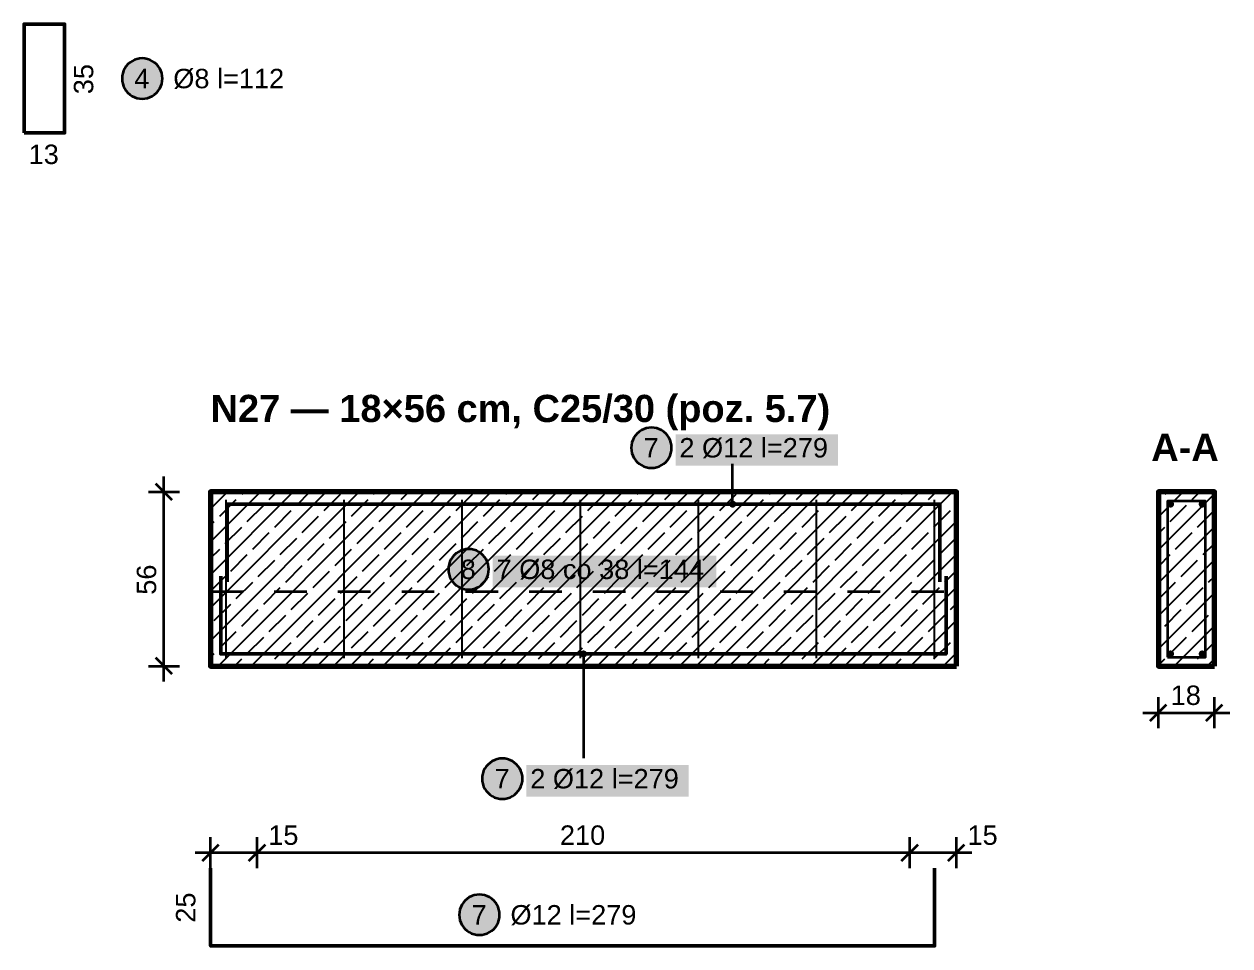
# Model space of a CAD drawing. Header units: metres. Extents: x 0.1 to 9.5, y -11.1 to -0.1.
# Drawn here: x 4.93 to 8.81, y -5.74 to -2.775 of the extents above; entities that cross this region are included whole.
import ezdxf

# ---------------------------------------------------------------- set-up
doc = ezdxf.new("R2010")
doc.units = ezdxf.units.M
doc.linetypes.add('KRESKOWA', pattern=[5.25, 4.2, -1.05])
for name, color, linetype, lineweight in [('A-KRESKOWANIE', 8, 'Continuous', 18), ('A-MASKA', 7, 'Continuous', 18), ('A-OPISY', 2, 'Continuous', 25), ('K-KONSTR', 7, 'Continuous', 50), ('K-WYMIARY', 1, 'Continuous', 25), ('K-ZBROJENIE', 1, 'Continuous', 100), ('K-ZBROJENIE-OPIS', 2, 'Continuous', 25)]:
    doc.layers.add(name, color=color, linetype=linetype, lineweight=lineweight)
doc.styles.add('PL_ARIAL', font='arial.ttf')
doc.styles.add('PL_ARIAL_B', font='arialbd.ttf')

msp = doc.modelspace()

# ---------------------------------------------------------------- hatches: boundary and pattern name
at = {"layer": 'A-MASKA', "true_color": 0xffffff}
for points in [[(7.0262, -4.1952), (7.5488, -4.1952), (7.5488, -4.094), (7.0262, -4.094)], [(6.4378, -4.5862), (7.1572, -4.5862), (7.1572, -4.485), (6.4378, -4.485)], [(6.5462, -5.2597), (7.0688, -5.2597), (7.0688, -5.1585), (6.5462, -5.1585)]]:
    msp.add_hatch(color=7, dxfattribs=at).paths.add_polyline_path(points)
at = {"layer": 'K-ZBROJENIE', "true_color": 0x000000}
for points in [[(8.6303, -4.319), (8.6302, -4.3201), (8.63, -4.3212), (8.6298, -4.3223), (8.6294, -4.3233), (8.6289, -4.3243), (8.6284, -4.3253), (8.6277, -4.3261), (8.627, -4.327), (8.6261, -4.3277), (8.6253, -4.3284), (8.6243, -4.3289), (8.6233, -4.3294), (8.6223, -4.3298), (8.6212, -4.33), (8.6201, -4.3302), (8.619, -4.3303), (8.6179, -4.3302), (8.6168, -4.33), (8.6157, -4.3298), (8.6147, -4.3294), (8.6137, -4.3289), (8.6127, -4.3284), (8.6119, -4.3277), (8.611, -4.327), (8.6103, -4.3261), (8.6096, -4.3253), (8.6091, -4.3243), (8.6086, -4.3233), (8.6082, -4.3223), (8.608, -4.3212), (8.6078, -4.3201), (8.6078, -4.319), (8.6078, -4.3179), (8.608, -4.3168), (8.6082, -4.3157), (8.6086, -4.3147), (8.6091, -4.3137), (8.6096, -4.3127), (8.6103, -4.3119), (8.611, -4.311), (8.6119, -4.3103), (8.6127, -4.3096), (8.6137, -4.3091), (8.6147, -4.3086), (8.6157, -4.3082), (8.6168, -4.308), (8.6179, -4.3078), (8.619, -4.3077), (8.6201, -4.3078), (8.6212, -4.308), (8.6223, -4.3082), (8.6233, -4.3086), (8.6243, -4.3091), (8.6253, -4.3096), (8.6261, -4.3103), (8.627, -4.311), (8.6277, -4.3119), (8.6284, -4.3127), (8.6289, -4.3137), (8.6294, -4.3147), (8.6298, -4.3157), (8.63, -4.3168), (8.6302, -4.3179)], [(8.7323, -4.319), (8.7322, -4.3201), (8.732, -4.3212), (8.7318, -4.3223), (8.7314, -4.3233), (8.7309, -4.3243), (8.7304, -4.3253), (8.7297, -4.3261), (8.729, -4.327), (8.7281, -4.3277), (8.7273, -4.3284), (8.7263, -4.3289), (8.7253, -4.3294), (8.7243, -4.3298), (8.7232, -4.33), (8.7221, -4.3302), (8.721, -4.3303), (8.7199, -4.3302), (8.7188, -4.33), (8.7177, -4.3298), (8.7167, -4.3294), (8.7157, -4.3289), (8.7147, -4.3284), (8.7139, -4.3277), (8.713, -4.327), (8.7123, -4.3261), (8.7116, -4.3253), (8.7111, -4.3243), (8.7106, -4.3233), (8.7102, -4.3223), (8.71, -4.3212), (8.7098, -4.3201), (8.7098, -4.319), (8.7098, -4.3179), (8.71, -4.3168), (8.7102, -4.3157), (8.7106, -4.3147), (8.7111, -4.3137), (8.7116, -4.3127), (8.7123, -4.3119), (8.713, -4.311), (8.7139, -4.3103), (8.7147, -4.3096), (8.7157, -4.3091), (8.7167, -4.3086), (8.7177, -4.3082), (8.7188, -4.308), (8.7199, -4.3078), (8.721, -4.3077), (8.7221, -4.3078), (8.7232, -4.308), (8.7243, -4.3082), (8.7253, -4.3086), (8.7263, -4.3091), (8.7273, -4.3096), (8.7281, -4.3103), (8.729, -4.311), (8.7297, -4.3119), (8.7304, -4.3127), (8.7309, -4.3137), (8.7314, -4.3147), (8.7318, -4.3157), (8.732, -4.3168), (8.7322, -4.3179)], [(8.6303, -4.801), (8.6302, -4.8021), (8.63, -4.8032), (8.6298, -4.8043), (8.6294, -4.8053), (8.6289, -4.8063), (8.6284, -4.8073), (8.6277, -4.8081), (8.627, -4.809), (8.6261, -4.8097), (8.6253, -4.8104), (8.6243, -4.8109), (8.6233, -4.8114), (8.6223, -4.8118), (8.6212, -4.812), (8.6201, -4.8122), (8.619, -4.8122), (8.6179, -4.8122), (8.6168, -4.812), (8.6157, -4.8118), (8.6147, -4.8114), (8.6137, -4.8109), (8.6127, -4.8104), (8.6119, -4.8097), (8.611, -4.809), (8.6103, -4.8081), (8.6096, -4.8073), (8.6091, -4.8063), (8.6086, -4.8053), (8.6082, -4.8043), (8.608, -4.8032), (8.6078, -4.8021), (8.6078, -4.801), (8.6078, -4.7999), (8.608, -4.7988), (8.6082, -4.7977), (8.6086, -4.7967), (8.6091, -4.7957), (8.6096, -4.7947), (8.6103, -4.7939), (8.611, -4.793), (8.6119, -4.7923), (8.6127, -4.7916), (8.6137, -4.7911), (8.6147, -4.7906), (8.6157, -4.7902), (8.6168, -4.79), (8.6179, -4.7898), (8.619, -4.7897), (8.6201, -4.7898), (8.6212, -4.79), (8.6223, -4.7902), (8.6233, -4.7906), (8.6243, -4.7911), (8.6253, -4.7916), (8.6261, -4.7923), (8.627, -4.793), (8.6277, -4.7939), (8.6284, -4.7947), (8.6289, -4.7957), (8.6294, -4.7967), (8.6298, -4.7977), (8.63, -4.7988), (8.6302, -4.7999)], [(8.7323, -4.801), (8.7322, -4.8021), (8.732, -4.8032), (8.7318, -4.8043), (8.7314, -4.8053), (8.7309, -4.8063), (8.7304, -4.8073), (8.7297, -4.8081), (8.729, -4.809), (8.7281, -4.8097), (8.7273, -4.8104), (8.7263, -4.8109), (8.7253, -4.8114), (8.7243, -4.8118), (8.7232, -4.812), (8.7221, -4.8122), (8.721, -4.8122), (8.7199, -4.8122), (8.7188, -4.812), (8.7177, -4.8118), (8.7167, -4.8114), (8.7157, -4.8109), (8.7147, -4.8104), (8.7139, -4.8097), (8.713, -4.809), (8.7123, -4.8081), (8.7116, -4.8073), (8.7111, -4.8063), (8.7106, -4.8053), (8.7102, -4.8043), (8.71, -4.8032), (8.7098, -4.8021), (8.7098, -4.801), (8.7098, -4.7999), (8.71, -4.7988), (8.7102, -4.7977), (8.7106, -4.7967), (8.7111, -4.7957), (8.7116, -4.7947), (8.7123, -4.7939), (8.713, -4.793), (8.7139, -4.7923), (8.7147, -4.7916), (8.7157, -4.7911), (8.7167, -4.7906), (8.7177, -4.7902), (8.7188, -4.79), (8.7199, -4.7898), (8.721, -4.7897), (8.7221, -4.7898), (8.7232, -4.79), (8.7243, -4.7902), (8.7253, -4.7906), (8.7263, -4.7911), (8.7273, -4.7916), (8.7281, -4.7923), (8.729, -4.793), (8.7297, -4.7939), (8.7304, -4.7947), (8.7309, -4.7957), (8.7314, -4.7967), (8.7318, -4.7977), (8.732, -4.7988), (8.7322, -4.7999)]]:
    msp.add_hatch(color=7, dxfattribs=at).paths.add_polyline_path(points)
at = {"layer": 'K-ZBROJENIE-OPIS', "true_color": 0xffffff}
for points in [[(5.375, -2.95), (5.3744, -2.9415), (5.3728, -2.9332), (5.3701, -2.9251), (5.3663, -2.9175), (5.3616, -2.9104), (5.356, -2.904), (5.3496, -2.8984), (5.3425, -2.8937), (5.3349, -2.8899), (5.3268, -2.8872), (5.3185, -2.8856), (5.31, -2.885), (5.3015, -2.8856), (5.2932, -2.8872), (5.2851, -2.8899), (5.2775, -2.8937), (5.2704, -2.8984), (5.264, -2.904), (5.2584, -2.9104), (5.2537, -2.9175), (5.2499, -2.9251), (5.2472, -2.9332), (5.2456, -2.9415), (5.245, -2.95), (5.2456, -2.9585), (5.2472, -2.9668), (5.2499, -2.9749), (5.2537, -2.9825), (5.2584, -2.9896), (5.264, -2.996), (5.2704, -3.0016), (5.2775, -3.0063), (5.2851, -3.0101), (5.2932, -3.0128), (5.3015, -3.0144), (5.31, -3.015), (5.3185, -3.0144), (5.3268, -3.0128), (5.3349, -3.0101), (5.3425, -3.0063), (5.3496, -3.0016), (5.356, -2.996), (5.3616, -2.9896), (5.3663, -2.9825), (5.3701, -2.9749), (5.3728, -2.9668), (5.3744, -2.9585)], [(7.0137, -4.1377), (7.0132, -4.1293), (7.0115, -4.1209), (7.0088, -4.1129), (7.005, -4.1052), (7.0003, -4.0982), (6.9947, -4.0918), (6.9883, -4.0862), (6.9812, -4.0815), (6.9736, -4.0777), (6.9656, -4.075), (6.9572, -4.0733), (6.9487, -4.0727), (6.9403, -4.0733), (6.9319, -4.075), (6.9239, -4.0777), (6.9162, -4.0815), (6.9092, -4.0862), (6.9028, -4.0918), (6.8972, -4.0982), (6.8925, -4.1052), (6.8887, -4.1129), (6.886, -4.1209), (6.8843, -4.1293), (6.8837, -4.1377), (6.8843, -4.1462), (6.886, -4.1546), (6.8887, -4.1626), (6.8925, -4.1702), (6.8972, -4.1773), (6.9028, -4.1837), (6.9092, -4.1893), (6.9162, -4.194), (6.9239, -4.1978), (6.9319, -4.2005), (6.9403, -4.2022), (6.9487, -4.2027), (6.9572, -4.2022), (6.9656, -4.2005), (6.9736, -4.1978), (6.9812, -4.194), (6.9883, -4.1893), (6.9947, -4.1837), (7.0003, -4.1773), (7.005, -4.1702), (7.0088, -4.1626), (7.0115, -4.1546), (7.0132, -4.1462)], [(6.4253, -4.5287), (6.4247, -4.5203), (6.4231, -4.5119), (6.4203, -4.5039), (6.4166, -4.4962), (6.4118, -4.4892), (6.4062, -4.4828), (6.3998, -4.4772), (6.3928, -4.4725), (6.3852, -4.4687), (6.3771, -4.466), (6.3688, -4.4643), (6.3603, -4.4637), (6.3518, -4.4643), (6.3435, -4.466), (6.3354, -4.4687), (6.3278, -4.4725), (6.3207, -4.4772), (6.3143, -4.4828), (6.3087, -4.4892), (6.304, -4.4962), (6.3002, -4.5039), (6.2975, -4.5119), (6.2958, -4.5203), (6.2953, -4.5287), (6.2958, -4.5372), (6.2975, -4.5456), (6.3002, -4.5536), (6.304, -4.5612), (6.3087, -4.5683), (6.3143, -4.5747), (6.3207, -4.5803), (6.3278, -4.585), (6.3354, -4.5888), (6.3435, -4.5915), (6.3518, -4.5932), (6.3603, -4.5938), (6.3688, -4.5932), (6.3771, -4.5915), (6.3852, -4.5888), (6.3928, -4.585), (6.3998, -4.5803), (6.4062, -4.5747), (6.4118, -4.5683), (6.4166, -4.5612), (6.4203, -4.5536), (6.4231, -4.5456), (6.4247, -4.5372)], [(6.5337, -5.2022), (6.5332, -5.1938), (6.5315, -5.1854), (6.5288, -5.1774), (6.525, -5.1697), (6.5203, -5.1627), (6.5147, -5.1563), (6.5083, -5.1507), (6.5012, -5.146), (6.4936, -5.1422), (6.4856, -5.1395), (6.4772, -5.1378), (6.4687, -5.1372), (6.4603, -5.1378), (6.4519, -5.1395), (6.4439, -5.1422), (6.4362, -5.146), (6.4292, -5.1507), (6.4228, -5.1563), (6.4172, -5.1627), (6.4125, -5.1697), (6.4087, -5.1774), (6.406, -5.1854), (6.4043, -5.1938), (6.4037, -5.2022), (6.4043, -5.2107), (6.406, -5.2191), (6.4087, -5.2271), (6.4125, -5.2347), (6.4172, -5.2418), (6.4228, -5.2482), (6.4292, -5.2538), (6.4362, -5.2585), (6.4439, -5.2623), (6.4519, -5.265), (6.4603, -5.2667), (6.4687, -5.2672), (6.4772, -5.2667), (6.4856, -5.265), (6.4936, -5.2623), (6.5012, -5.2585), (6.5083, -5.2538), (6.5147, -5.2482), (6.5203, -5.2418), (6.525, -5.2347), (6.5288, -5.2271), (6.5315, -5.2191), (6.5332, -5.2107)], [(6.46, -5.64), (6.4594, -5.6315), (6.4578, -5.6232), (6.4551, -5.6151), (6.4513, -5.6075), (6.4466, -5.6004), (6.441, -5.594), (6.4346, -5.5884), (6.4275, -5.5837), (6.4199, -5.5799), (6.4118, -5.5772), (6.4035, -5.5756), (6.395, -5.575), (6.3865, -5.5756), (6.3782, -5.5772), (6.3701, -5.5799), (6.3625, -5.5837), (6.3554, -5.5884), (6.349, -5.594), (6.3434, -5.6004), (6.3387, -5.6075), (6.3349, -5.6151), (6.3322, -5.6232), (6.3306, -5.6315), (6.33, -5.64), (6.3306, -5.6485), (6.3322, -5.6568), (6.3349, -5.6649), (6.3387, -5.6725), (6.3434, -5.6796), (6.349, -5.686), (6.3554, -5.6916), (6.3625, -5.6963), (6.3701, -5.7001), (6.3782, -5.7028), (6.3865, -5.7044), (6.395, -5.705), (6.4035, -5.7044), (6.4118, -5.7028), (6.4199, -5.7001), (6.4275, -5.6963), (6.4346, -5.6916), (6.441, -5.686), (6.4466, -5.6796), (6.4513, -5.6725), (6.4551, -5.6649), (6.4578, -5.6568), (6.4594, -5.6485)]]:
    msp.add_hatch(color=7, dxfattribs=at).paths.add_polyline_path(points)
at = {"layer": 'K-ZBROJENIE-OPIS', "true_color": 0x000000}
for points in [[(7.2213, -4.319), (7.2209, -4.3161), (7.2197, -4.3134), (7.218, -4.311), (7.2156, -4.3093), (7.2129, -4.3081), (7.21, -4.3077), (7.2071, -4.3081), (7.2044, -4.3093), (7.202, -4.311), (7.2003, -4.3134), (7.1991, -4.3161), (7.1988, -4.319), (7.1991, -4.3219), (7.2003, -4.3246), (7.202, -4.327), (7.2044, -4.3287), (7.2071, -4.3299), (7.21, -4.3303), (7.2129, -4.3299), (7.2156, -4.3287), (7.218, -4.327), (7.2197, -4.3246), (7.2209, -4.3219)], [(6.7413, -4.801), (6.7409, -4.7981), (6.7397, -4.7954), (6.738, -4.793), (6.7356, -4.7913), (6.7329, -4.7901), (6.73, -4.7897), (6.7271, -4.7901), (6.7244, -4.7913), (6.722, -4.793), (6.7203, -4.7954), (6.7191, -4.7981), (6.7188, -4.801), (6.7191, -4.8039), (6.7203, -4.8066), (6.722, -4.809), (6.7244, -4.8107), (6.7271, -4.8119), (6.73, -4.8122), (6.7329, -4.8119), (6.7356, -4.8107), (6.738, -4.809), (6.7397, -4.8066), (6.7409, -4.8039)]]:
    msp.add_hatch(color=7, dxfattribs=at).paths.add_polyline_path(points)

# ---------------------------------------------------------------- linework, layer by layer
at = {"layer": 'A-KRESKOWANIE', "lineweight": 25, "ltscale": 0.025}
for points in [[(5.53, -4.7584), (6.0084, -4.28)], [(5.53, -4.6523), (5.9023, -4.28)], [(5.53, -4.5463), (5.7963, -4.28)], [(5.53, -4.4402), (5.6902, -4.28)], [(5.53, -4.3341), (5.5841, -4.28)], [(5.5545, -4.84), (6.1145, -4.28)], [(5.5596, -4.3575), (5.6127, -4.3045)], [(5.6303, -4.2868), (5.6372, -4.28)], [(5.6605, -4.84), (6.2205, -4.28)], [(5.7187, -4.3045), (5.7432, -4.28)], [(5.7666, -4.84), (6.3266, -4.28)], [(5.8071, -4.3222), (5.8493, -4.28)], [(5.8727, -4.84), (6.4327, -4.28)], [(5.8955, -4.3399), (5.9485, -4.2868)], [(5.9787, -4.84), (6.5387, -4.28)], [(5.9839, -4.3575), (6.0369, -4.3045)], [(6.0546, -4.2868), (6.0614, -4.28)], [(6.0848, -4.84), (6.6448, -4.28)], [(6.143, -4.3045), (6.1675, -4.28)], [(6.1909, -4.84), (6.7509, -4.28)], [(6.2314, -4.3222), (6.2736, -4.28)], [(6.2969, -4.84), (6.8569, -4.28)], [(6.3198, -4.3399), (6.3728, -4.2868)], [(6.403, -4.84), (6.963, -4.28)], [(6.4082, -4.3575), (6.4612, -4.3045)], [(6.4789, -4.2868), (6.4857, -4.28)], [(6.5091, -4.84), (7.0691, -4.28)], [(6.5673, -4.3045), (6.5918, -4.28)], [(6.6151, -4.84), (7.1751, -4.28)], [(6.6556, -4.3222), (6.6978, -4.28)], [(6.7212, -4.84), (7.2812, -4.28)], [(6.744, -4.3399), (6.7971, -4.2868)], [(6.8273, -4.84), (7.3873, -4.28)], [(6.8324, -4.3575), (6.8855, -4.3045)], [(6.9031, -4.2868), (6.91, -4.28)], [(6.9333, -4.84), (7.4933, -4.28)], [(6.9915, -4.3045), (7.016, -4.28)], [(7.0394, -4.84), (7.5994, -4.28)], [(7.0799, -4.3222), (7.1221, -4.28)], [(7.1455, -4.84), (7.7055, -4.28)], [(7.1683, -4.3399), (7.2213, -4.2868)], [(7.2515, -4.84), (7.8115, -4.28)], [(7.2567, -4.3575), (7.3097, -4.3045)], [(7.3274, -4.2868), (7.3342, -4.28)], [(7.3576, -4.84), (7.9176, -4.28)], [(7.4158, -4.3045), (7.4403, -4.28)], [(7.5042, -4.3222), (7.5464, -4.28)], [(7.5926, -4.3399), (7.6456, -4.2868)], [(7.6809, -4.3575), (7.734, -4.3045)], [(7.7517, -4.2868), (7.7585, -4.28)], [(7.84, -4.3045), (7.8646, -4.28)], [(8.58, -4.3601), (8.6601, -4.28)], [(8.58, -4.4661), (8.76, -4.2861)], [(8.58, -4.307), (8.5825, -4.3045)], [(8.6002, -4.2868), (8.607, -4.28)], [(8.6886, -4.3045), (8.7131, -4.28)], [(5.648, -4.3752), (5.701, -4.3222)], [(5.7364, -4.3929), (5.7894, -4.3399)], [(6.0723, -4.3752), (6.1253, -4.3222)], [(6.1607, -4.3929), (6.2137, -4.3399)], [(6.4965, -4.3752), (6.5496, -4.3222)], [(6.5849, -4.3929), (6.638, -4.3399)], [(6.9208, -4.3752), (6.9738, -4.3222)], [(7.0092, -4.3929), (7.0622, -4.3399)], [(7.3451, -4.3752), (7.3981, -4.3222)], [(7.4335, -4.3929), (7.4865, -4.3399)], [(7.7693, -4.3752), (7.8224, -4.3222)], [(7.8577, -4.3929), (7.9108, -4.3399)], [(7.9284, -4.3222), (7.93, -4.3206)], [(8.6179, -4.3752), (8.6709, -4.3222)], [(8.7063, -4.3929), (8.7593, -4.3399)], [(5.53, -4.3872), (5.5419, -4.3752)], [(5.8248, -4.4106), (5.8778, -4.3575)], [(5.9132, -4.4283), (5.9662, -4.3752)], [(6.2491, -4.4106), (6.3021, -4.3575)], [(6.3374, -4.4283), (6.3905, -4.3752)], [(6.6733, -4.4106), (6.7264, -4.3575)], [(6.7617, -4.4283), (6.8147, -4.3752)], [(7.0976, -4.4106), (7.1506, -4.3575)], [(7.186, -4.4283), (7.239, -4.3752)], [(7.4637, -4.84), (7.93, -4.3737)], [(7.5218, -4.4106), (7.5749, -4.3575)], [(7.6102, -4.4283), (7.6633, -4.3752)], [(5.5773, -4.4459), (5.6303, -4.3929)], [(5.6657, -4.4636), (5.7187, -4.4106)], [(6.0016, -4.4459), (6.0546, -4.3929)], [(6.09, -4.4636), (6.143, -4.4106)], [(6.4258, -4.4459), (6.4789, -4.3929)], [(6.5142, -4.4636), (6.5673, -4.4106)], [(6.8501, -4.4459), (6.9031, -4.3929)], [(6.9385, -4.4636), (6.9915, -4.4106)], [(7.2744, -4.4459), (7.3274, -4.3929)], [(7.3627, -4.4636), (7.4158, -4.4106)], [(7.6986, -4.4459), (7.7517, -4.3929)], [(7.787, -4.4636), (7.84, -4.4106)], [(8.58, -4.5722), (8.76, -4.3922)], [(8.58, -4.4131), (8.6002, -4.3929)], [(8.6355, -4.4636), (8.6886, -4.4106)], [(5.7541, -4.4813), (5.8071, -4.4283)], [(5.8425, -4.499), (5.8955, -4.4459)], [(6.1783, -4.4813), (6.2314, -4.4283)], [(6.2667, -4.499), (6.3198, -4.4459)], [(6.6026, -4.4813), (6.6556, -4.4283)], [(6.691, -4.499), (6.744, -4.4459)], [(7.0269, -4.4813), (7.0799, -4.4283)], [(7.1153, -4.499), (7.1683, -4.4459)], [(7.4511, -4.4813), (7.5042, -4.4283)], [(7.5395, -4.499), (7.5926, -4.4459)], [(7.8754, -4.4813), (7.9284, -4.4283)], [(8.7239, -4.4813), (8.76, -4.4452)], [(5.53, -4.4932), (5.5596, -4.4636)], [(5.595, -4.5343), (5.648, -4.4813)], [(5.6834, -4.552), (5.7364, -4.499)], [(5.9309, -4.5166), (5.9839, -4.4636)], [(6.0192, -4.5343), (6.0723, -4.4813)], [(6.1076, -4.552), (6.1607, -4.499)], [(6.3551, -4.5166), (6.4082, -4.4636)], [(6.4435, -4.5343), (6.4965, -4.4813)], [(6.5319, -4.552), (6.5849, -4.499)], [(6.7794, -4.5166), (6.8324, -4.4636)], [(6.8678, -4.5343), (6.9208, -4.4813)], [(6.9562, -4.552), (7.0092, -4.499)], [(7.2037, -4.5166), (7.2567, -4.4636)], [(7.292, -4.5343), (7.3451, -4.4813)], [(7.3804, -4.552), (7.4335, -4.499)], [(7.5697, -4.84), (7.93, -4.4797)], [(7.6279, -4.5166), (7.6809, -4.4636)], [(7.7163, -4.5343), (7.7693, -4.4813)], [(7.8047, -4.552), (7.8577, -4.499)], [(8.58, -4.5192), (8.6179, -4.4813)], [(8.58, -4.6783), (8.76, -4.4983)], [(8.6532, -4.552), (8.7063, -4.499)], [(5.7718, -4.5697), (5.8248, -4.5166)], [(5.8601, -4.5874), (5.9132, -4.5343)], [(6.196, -4.5697), (6.2491, -4.5166)], [(6.2844, -4.5874), (6.3374, -4.5343)], [(6.6203, -4.5697), (6.6733, -4.5166)], [(6.7087, -4.5874), (6.7617, -4.5343)], [(7.0446, -4.5697), (7.0976, -4.5166)], [(7.1329, -4.5874), (7.186, -4.5343)], [(7.4688, -4.5697), (7.5218, -4.5166)], [(7.5572, -4.5874), (7.6102, -4.5343)], [(7.8931, -4.5697), (7.93, -4.5328)], [(5.53, -4.5993), (5.5773, -4.552)], [(5.6127, -4.6227), (5.6657, -4.5697)], [(5.9485, -4.605), (6.0016, -4.552)], [(6.0369, -4.6227), (6.09, -4.5697)], [(6.3728, -4.605), (6.4258, -4.552)], [(6.4612, -4.6227), (6.5142, -4.5697)], [(6.7971, -4.605), (6.8501, -4.552)], [(6.8855, -4.6227), (6.9385, -4.5697)], [(7.2213, -4.605), (7.2744, -4.552)], [(7.3097, -4.6227), (7.3627, -4.5697)], [(7.6456, -4.605), (7.6986, -4.552)], [(7.734, -4.6227), (7.787, -4.5697)], [(8.5825, -4.6227), (8.6355, -4.5697)], [(8.7416, -4.5697), (8.76, -4.5513)], [(5.701, -4.6404), (5.7541, -4.5874)], [(5.7894, -4.6581), (5.8425, -4.605)], [(6.1253, -4.6404), (6.1783, -4.5874)], [(6.2137, -4.6581), (6.2667, -4.605)], [(6.5496, -4.6404), (6.6026, -4.5874)], [(6.638, -4.6581), (6.691, -4.605)], [(6.9738, -4.6404), (7.0269, -4.5874)], [(7.0622, -4.6581), (7.1153, -4.605)], [(7.3981, -4.6404), (7.4511, -4.5874)], [(7.4865, -4.6581), (7.5395, -4.605)], [(7.6758, -4.84), (7.93, -4.5858)], [(7.8224, -4.6404), (7.8754, -4.5874)], [(8.58, -4.7843), (8.76, -4.6043)], [(8.6709, -4.6404), (8.7239, -4.5874)], [(5.5419, -4.6934), (5.595, -4.6404)], [(5.8778, -4.6757), (5.9309, -4.6227)], [(5.9662, -4.6934), (6.0192, -4.6404)], [(6.3021, -4.6757), (6.3551, -4.6227)], [(6.3905, -4.6934), (6.4435, -4.6404)], [(6.7264, -4.6757), (6.7794, -4.6227)], [(6.8147, -4.6934), (6.8678, -4.6404)], [(7.1506, -4.6757), (7.2037, -4.6227)], [(7.239, -4.6934), (7.292, -4.6404)], [(7.5749, -4.6757), (7.6279, -4.6227)], [(7.6633, -4.6934), (7.7163, -4.6404)], [(7.9108, -4.6581), (7.93, -4.6388)], [(5.6303, -4.7111), (5.6834, -4.6581)], [(5.7187, -4.7288), (5.7718, -4.6757)], [(5.8071, -4.7465), (5.8601, -4.6934)], [(6.0546, -4.7111), (6.1076, -4.6581)], [(6.143, -4.7288), (6.196, -4.6757)], [(6.2314, -4.7465), (6.2844, -4.6934)], [(6.4789, -4.7111), (6.5319, -4.6581)], [(6.5673, -4.7288), (6.6203, -4.6757)], [(6.6556, -4.7465), (6.7087, -4.6934)], [(6.9031, -4.7111), (6.9562, -4.6581)], [(6.9915, -4.7288), (7.0446, -4.6757)], [(7.0799, -4.7465), (7.1329, -4.6934)], [(7.3274, -4.7111), (7.3804, -4.6581)], [(7.4158, -4.7288), (7.4688, -4.6757)], [(7.5042, -4.7465), (7.5572, -4.6934)], [(7.7517, -4.7111), (7.8047, -4.6581)], [(7.7819, -4.84), (7.93, -4.6919)], [(7.84, -4.7288), (7.8931, -4.6757)], [(8.6002, -4.7111), (8.6532, -4.6581)], [(8.6886, -4.7288), (8.7416, -4.6757)], [(8.7593, -4.6581), (8.76, -4.6574)], [(5.5596, -4.7818), (5.6127, -4.7288)], [(5.8955, -4.7641), (5.9485, -4.7111)], [(5.9839, -4.7818), (6.0369, -4.7288)], [(6.3198, -4.7641), (6.3728, -4.7111)], [(6.4082, -4.7818), (6.4612, -4.7288)], [(6.744, -4.7641), (6.7971, -4.7111)], [(6.8324, -4.7818), (6.8855, -4.7288)], [(7.1683, -4.7641), (7.2213, -4.7111)], [(7.2567, -4.7818), (7.3097, -4.7288)], [(7.5926, -4.7641), (7.6456, -4.7111)], [(7.6809, -4.7818), (7.734, -4.7288)], [(8.58, -4.7313), (8.5825, -4.7288)], [(8.6304, -4.84), (8.76, -4.7104)], [(5.648, -4.7995), (5.701, -4.7465)], [(5.7364, -4.8172), (5.7894, -4.7641)], [(6.0723, -4.7995), (6.1253, -4.7465)], [(6.1607, -4.8172), (6.2137, -4.7641)], [(6.4965, -4.7995), (6.5496, -4.7465)], [(6.5849, -4.8172), (6.638, -4.7641)], [(6.9208, -4.7995), (6.9738, -4.7465)], [(7.0092, -4.8172), (7.0622, -4.7641)], [(7.3451, -4.7995), (7.3981, -4.7465)], [(7.4335, -4.8172), (7.4865, -4.7641)], [(7.7693, -4.7995), (7.8224, -4.7465)], [(7.8577, -4.8172), (7.9108, -4.7641)], [(7.9284, -4.7465), (7.93, -4.7449)], [(8.6179, -4.7995), (8.6709, -4.7465)], [(8.7063, -4.8172), (8.7593, -4.7641)], [(5.53, -4.8114), (5.5419, -4.7995)], [(5.8248, -4.8348), (5.8778, -4.7818)], [(5.9257, -4.84), (5.9662, -4.7995)], [(6.2491, -4.8348), (6.3021, -4.7818)], [(6.35, -4.84), (6.3905, -4.7995)], [(6.6733, -4.8348), (6.7264, -4.7818)], [(6.7742, -4.84), (6.8147, -4.7995)], [(7.0976, -4.8348), (7.1506, -4.7818)], [(7.1985, -4.84), (7.239, -4.7995)], [(7.5218, -4.8348), (7.5749, -4.7818)], [(7.6228, -4.84), (7.6633, -4.7995)], [(7.8879, -4.84), (7.93, -4.7979)], [(5.6075, -4.84), (5.6303, -4.8172)], [(5.7136, -4.84), (5.7187, -4.8348)], [(6.0318, -4.84), (6.0546, -4.8172)], [(6.1378, -4.84), (6.143, -4.8348)], [(6.456, -4.84), (6.4789, -4.8172)], [(6.5621, -4.84), (6.5673, -4.8348)], [(6.8803, -4.84), (6.9031, -4.8172)], [(6.9864, -4.84), (6.9915, -4.8348)], [(7.3046, -4.84), (7.3274, -4.8172)], [(7.4106, -4.84), (7.4158, -4.8348)], [(7.7288, -4.84), (7.7517, -4.8172)], [(7.8349, -4.84), (7.84, -4.8348)], [(8.58, -4.8374), (8.6002, -4.8172)], [(8.6834, -4.84), (8.6886, -4.8348)], [(8.7365, -4.84), (8.76, -4.8165)]]:
    msp.add_lwpolyline(points, dxfattribs=at)
at = {"layer": 'K-KONSTR', "lineweight": 70, "ltscale": 0.025}
for points in [[(7.93, -4.84), (7.93, -4.28), (5.53, -4.28), (5.53, -4.84)], [(8.76, -4.84), (8.76, -4.28), (8.58, -4.28), (8.58, -4.84)]]:
    msp.add_lwpolyline(points, close=True, dxfattribs=at)
at = {"layer": 'K-KONSTR', "linetype": 'KRESKOWA', "lineweight": 35, "ltscale": 0.025, "flags": 128}
msp.add_lwpolyline([(5.53, -4.6), (7.93, -4.6)], dxfattribs=at)
at = {"layer": 'K-WYMIARY', "lineweight": 35, "ltscale": 0.025}
for points in [[(5.4065, -4.3065), (5.3535, -4.2535)], [(5.38, -4.89), (5.38, -4.23)], [(5.33, -4.28), (5.43, -4.28)], [(5.33, -4.84), (5.43, -4.84)], [(5.4065, -4.8665), (5.3535, -4.8135)], [(8.5535, -5.0165), (8.6065, -4.9635)], [(8.58, -5.04), (8.58, -4.94)], [(8.7335, -5.0165), (8.7865, -4.9635)], [(8.76, -5.04), (8.76, -4.94)], [(8.53, -4.99), (8.81, -4.99)], [(5.53, -5.49), (5.53, -5.39)], [(5.68, -5.49), (5.68, -5.39)], [(7.78, -5.49), (7.78, -5.39)], [(7.93, -5.49), (7.93, -5.39)], [(5.5035, -5.4665), (5.5565, -5.4135)], [(5.6535, -5.4665), (5.7065, -5.4135)], [(7.7535, -5.4665), (7.8065, -5.4135)], [(7.9035, -5.4665), (7.9565, -5.4135)], [(5.48, -5.44), (7.98, -5.44)]]:
    msp.add_lwpolyline(points, dxfattribs=at)
at = {"layer": 'K-ZBROJENIE', "lineweight": 50, "ltscale": 0.025}
msp.add_lwpolyline([(4.93, -3.125), (5.06, -3.125), (5.06, -2.775), (4.93, -2.775)], close=True, dxfattribs=at)
at = {"layer": 'K-ZBROJENIE', "lineweight": 25, "ltscale": 0.025}
for points in [[(5.58, -4.815), (5.58, -4.305)], [(5.96, -4.815), (5.96, -4.305)], [(6.34, -4.815), (6.34, -4.305)], [(6.72, -4.815), (6.72, -4.305)], [(7.1, -4.815), (7.1, -4.305)], [(7.48, -4.815), (7.48, -4.305)], [(7.86, -4.815), (7.86, -4.305)]]:
    msp.add_lwpolyline(points, dxfattribs=at)
at = {"layer": 'K-ZBROJENIE', "lineweight": 50, "ltscale": 0.025}
for points in [[(5.583, -4.569), (5.583, -4.319), (7.877, -4.319), (7.877, -4.569)], [(5.563, -4.551), (5.563, -4.801), (7.897, -4.801), (7.897, -4.551)], [(5.53, -5.49), (5.53, -5.74), (7.86, -5.74), (7.86, -5.49)]]:
    msp.add_lwpolyline(points, dxfattribs=at)
at = {"layer": 'K-ZBROJENIE', "lineweight": 35, "ltscale": 0.025}
msp.add_lwpolyline([(8.609, -4.811), (8.731, -4.811), (8.731, -4.309), (8.609, -4.309)], close=True, dxfattribs=at)
at = {"layer": 'K-ZBROJENIE-OPIS', "lineweight": 35, "ltscale": 0.025}
for points in [[(5.375, -2.95), (5.3744, -2.9415), (5.3728, -2.9332), (5.3701, -2.9251), (5.3663, -2.9175), (5.3616, -2.9104), (5.356, -2.904), (5.3496, -2.8984), (5.3425, -2.8937), (5.3349, -2.8899), (5.3268, -2.8872), (5.3185, -2.8856), (5.31, -2.885), (5.3015, -2.8856), (5.2932, -2.8872), (5.2851, -2.8899), (5.2775, -2.8937), (5.2704, -2.8984), (5.264, -2.904), (5.2584, -2.9104), (5.2537, -2.9175), (5.2499, -2.9251), (5.2472, -2.9332), (5.2456, -2.9415), (5.245, -2.95), (5.2456, -2.9585), (5.2472, -2.9668), (5.2499, -2.9749), (5.2537, -2.9825), (5.2584, -2.9896), (5.264, -2.996), (5.2704, -3.0016), (5.2775, -3.0063), (5.2851, -3.0101), (5.2932, -3.0128), (5.3015, -3.0144), (5.31, -3.015), (5.3185, -3.0144), (5.3268, -3.0128), (5.3349, -3.0101), (5.3425, -3.0063), (5.3496, -3.0016), (5.356, -2.996), (5.3616, -2.9896), (5.3663, -2.9825), (5.3701, -2.9749), (5.3728, -2.9668), (5.3744, -2.9585)], [(7.0137, -4.1377), (7.0132, -4.1293), (7.0115, -4.1209), (7.0088, -4.1129), (7.005, -4.1052), (7.0003, -4.0982), (6.9947, -4.0918), (6.9883, -4.0862), (6.9812, -4.0815), (6.9736, -4.0777), (6.9656, -4.075), (6.9572, -4.0733), (6.9487, -4.0727), (6.9403, -4.0733), (6.9319, -4.075), (6.9239, -4.0777), (6.9162, -4.0815), (6.9092, -4.0862), (6.9028, -4.0918), (6.8972, -4.0982), (6.8925, -4.1052), (6.8887, -4.1129), (6.886, -4.1209), (6.8843, -4.1293), (6.8837, -4.1377), (6.8843, -4.1462), (6.886, -4.1546), (6.8887, -4.1626), (6.8925, -4.1702), (6.8972, -4.1773), (6.9028, -4.1837), (6.9092, -4.1893), (6.9162, -4.194), (6.9239, -4.1978), (6.9319, -4.2005), (6.9403, -4.2022), (6.9487, -4.2027), (6.9572, -4.2022), (6.9656, -4.2005), (6.9736, -4.1978), (6.9812, -4.194), (6.9883, -4.1893), (6.9947, -4.1837), (7.0003, -4.1773), (7.005, -4.1702), (7.0088, -4.1626), (7.0115, -4.1546), (7.0132, -4.1462)], [(6.4253, -4.5287), (6.4247, -4.5203), (6.4231, -4.5119), (6.4203, -4.5039), (6.4166, -4.4962), (6.4118, -4.4892), (6.4062, -4.4828), (6.3998, -4.4772), (6.3928, -4.4725), (6.3852, -4.4687), (6.3771, -4.466), (6.3688, -4.4643), (6.3603, -4.4637), (6.3518, -4.4643), (6.3435, -4.466), (6.3354, -4.4687), (6.3278, -4.4725), (6.3207, -4.4772), (6.3143, -4.4828), (6.3087, -4.4892), (6.304, -4.4962), (6.3002, -4.5039), (6.2975, -4.5119), (6.2958, -4.5203), (6.2953, -4.5287), (6.2958, -4.5372), (6.2975, -4.5456), (6.3002, -4.5536), (6.304, -4.5612), (6.3087, -4.5683), (6.3143, -4.5747), (6.3207, -4.5803), (6.3278, -4.585), (6.3354, -4.5888), (6.3435, -4.5915), (6.3518, -4.5932), (6.3603, -4.5938), (6.3688, -4.5932), (6.3771, -4.5915), (6.3852, -4.5888), (6.3928, -4.585), (6.3998, -4.5803), (6.4062, -4.5747), (6.4118, -4.5683), (6.4166, -4.5612), (6.4203, -4.5536), (6.4231, -4.5456), (6.4247, -4.5372)], [(6.5337, -5.2022), (6.5332, -5.1938), (6.5315, -5.1854), (6.5288, -5.1774), (6.525, -5.1697), (6.5203, -5.1627), (6.5147, -5.1563), (6.5083, -5.1507), (6.5012, -5.146), (6.4936, -5.1422), (6.4856, -5.1395), (6.4772, -5.1378), (6.4687, -5.1372), (6.4603, -5.1378), (6.4519, -5.1395), (6.4439, -5.1422), (6.4362, -5.146), (6.4292, -5.1507), (6.4228, -5.1563), (6.4172, -5.1627), (6.4125, -5.1697), (6.4087, -5.1774), (6.406, -5.1854), (6.4043, -5.1938), (6.4037, -5.2022), (6.4043, -5.2107), (6.406, -5.2191), (6.4087, -5.2271), (6.4125, -5.2347), (6.4172, -5.2418), (6.4228, -5.2482), (6.4292, -5.2538), (6.4362, -5.2585), (6.4439, -5.2623), (6.4519, -5.265), (6.4603, -5.2667), (6.4687, -5.2672), (6.4772, -5.2667), (6.4856, -5.265), (6.4936, -5.2623), (6.5012, -5.2585), (6.5083, -5.2538), (6.5147, -5.2482), (6.5203, -5.2418), (6.525, -5.2347), (6.5288, -5.2271), (6.5315, -5.2191), (6.5332, -5.2107)], [(6.46, -5.64), (6.4594, -5.6315), (6.4578, -5.6232), (6.4551, -5.6151), (6.4513, -5.6075), (6.4466, -5.6004), (6.441, -5.594), (6.4346, -5.5884), (6.4275, -5.5837), (6.4199, -5.5799), (6.4118, -5.5772), (6.4035, -5.5756), (6.395, -5.575), (6.3865, -5.5756), (6.3782, -5.5772), (6.3701, -5.5799), (6.3625, -5.5837), (6.3554, -5.5884), (6.349, -5.594), (6.3434, -5.6004), (6.3387, -5.6075), (6.3349, -5.6151), (6.3322, -5.6232), (6.3306, -5.6315), (6.33, -5.64), (6.3306, -5.6485), (6.3322, -5.6568), (6.3349, -5.6649), (6.3387, -5.6725), (6.3434, -5.6796), (6.349, -5.686), (6.3554, -5.6916), (6.3625, -5.6963), (6.3701, -5.7001), (6.3782, -5.7028), (6.3865, -5.7044), (6.395, -5.705), (6.4035, -5.7044), (6.4118, -5.7028), (6.4199, -5.7001), (6.4275, -5.6963), (6.4346, -5.6916), (6.441, -5.686), (6.4466, -5.6796), (6.4513, -5.6725), (6.4551, -5.6649), (6.4578, -5.6568), (6.4594, -5.6485)]]:
    msp.add_lwpolyline(points, close=True, dxfattribs=at)
for points in [[(7.21, -4.319), (7.21, -4.189)], [(6.73, -4.801), (6.73, -5.136)]]:
    msp.add_lwpolyline(points, dxfattribs=at)

# ---------------------------------------------------------------- texts
at = {"layer": 'A-OPISY', "style": 'PL_ARIAL_B'}
for s, p in [('N27 — 18×56 cm, C25/30 (poz. 5.7)', (5.53, -4.055)), ('A-A', (8.557, -4.18))]:
    msp.add_text(s, height=0.0875, dxfattribs=at).set_placement(p)
at = {"layer": 'K-WYMIARY', "style": 'PL_ARIAL'}
msp.add_text('56', height=0.0625, rotation=90, dxfattribs=at).set_placement((5.355, -4.6105))
for s, p in [('18', (8.6195, -4.965)), ('15', (5.7157, -5.415)), ('210', (6.6542, -5.415)), ('15', (7.9658, -5.415))]:
    msp.add_text(s, height=0.0625, dxfattribs=at).set_placement(p)
at = {"layer": 'K-ZBROJENIE-OPIS', "style": 'PL_ARIAL'}
for s, p in [('35', (5.1525, -3.0005)), ('25', (5.4811, -5.6655))]:
    msp.add_text(s, height=0.0625, rotation=90, dxfattribs=at).set_placement(p)
for s, p in [('4', (5.2847, -2.9813)), ('Ø8 l=112', (5.41, -2.9813)), ('13', (4.9445, -3.225)), ('7', (6.9235, -4.169)), ('2 Ø12 l=279', (7.0387, -4.169)), ('8', (6.335, -4.56)), ('7 Ø8 co 38 l=144', (6.4503, -4.56)), ('7', (6.4435, -5.2335)), ('2 Ø12 l=279', (6.5587, -5.2335)), ('7', (6.3697, -5.6713)), ('Ø12 l=279', (6.495, -5.6713))]:
    msp.add_text(s, height=0.0625, dxfattribs=at).set_placement(p)

doc.saveas('drawing.dxf')
